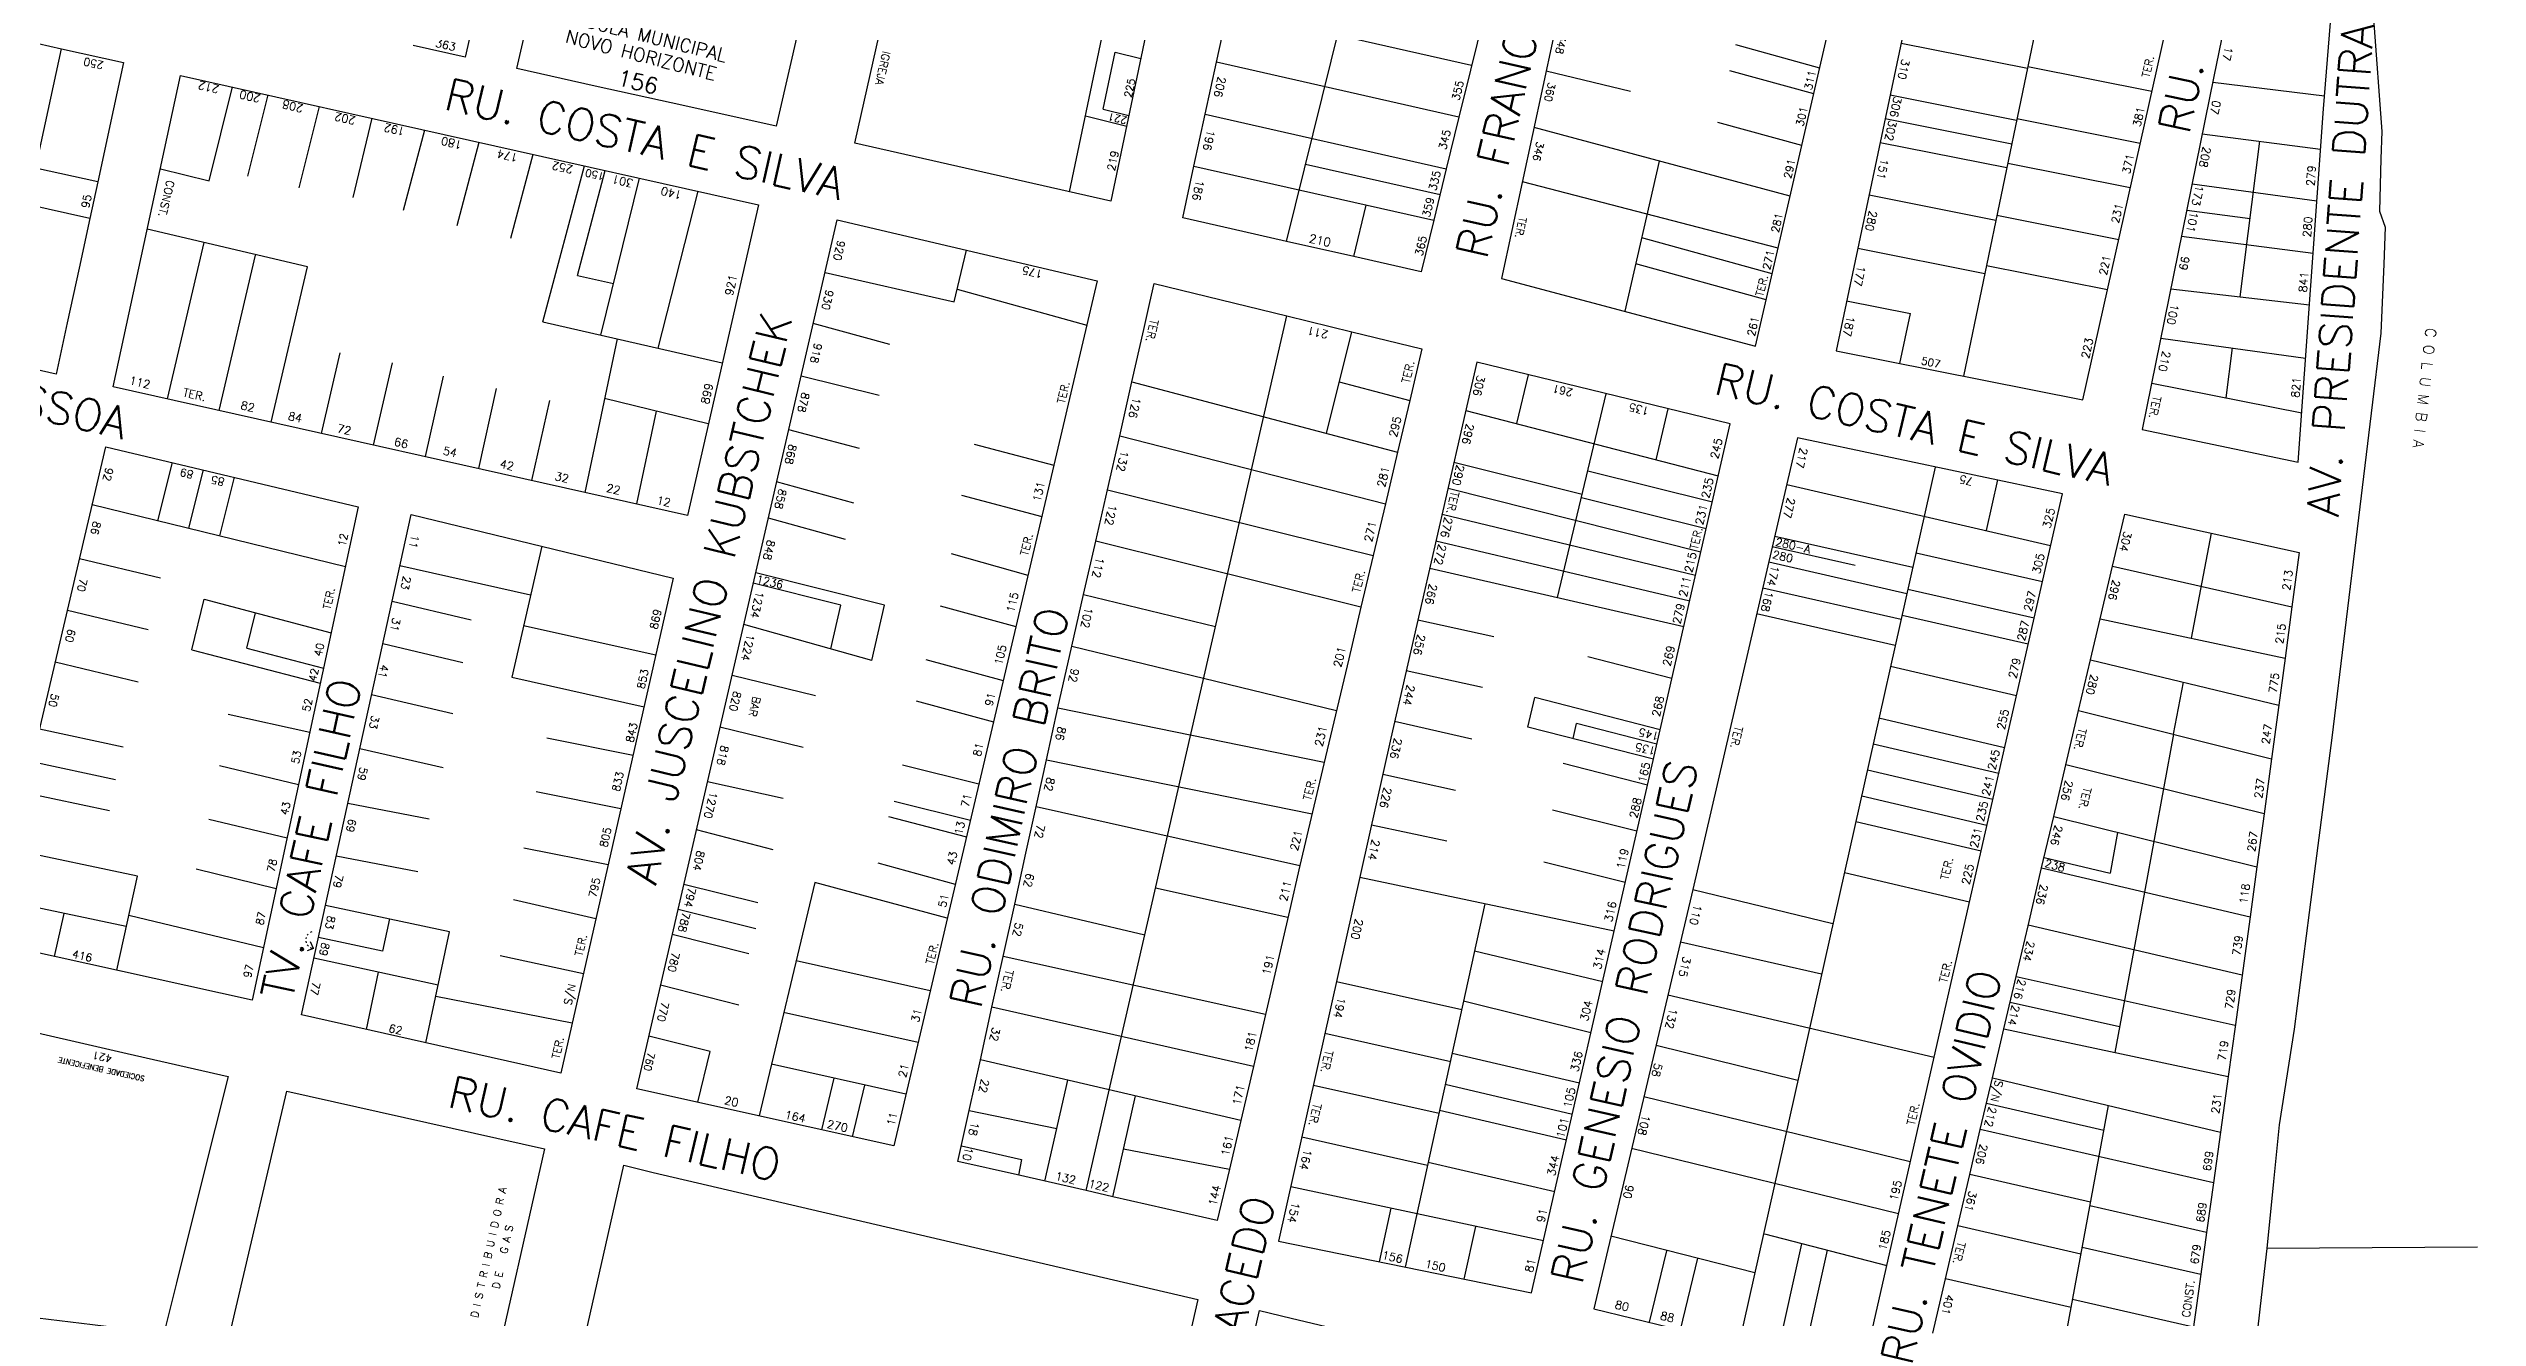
# Model space of a CAD drawing. Extents: x 714896 to 749292, y 8417558 to 8447149.
# Drawn here: x 739059.1 to 739516.3, y 8428585 to 8428824 of the extents above; entities that cross this region are included whole.
import ezdxf

# ---------------------------------------------------------------- set-up
doc = ezdxf.new("R2010")
doc.units = 0
doc.header["$MEASUREMENT"] = 0
doc.linetypes.add('ACAD_ISO03W100', pattern=[30, 12, -18])
for name, color, linetype in [('LOTE', 7, 'CONTINUOUS'), ('NUM-PORTA', 7, 'CONTINUOUS'), ('QUADRA', 6, 'CONTINUOUS'), ('TEXTO', 7, 'CONTINUOUS'), ('TEXTODERUA', 3, 'CONTINUOUS')]:
    doc.layers.add(name, color=color, linetype=linetype)
doc.styles.add('ROMANS', font='ROMANS.SHX', dxfattribs={"height": 1.5})

msp = doc.modelspace()

# ---------------------------------------------------------------- linework, layer by layer
at = {"layer": 'LOTE', "color": 7}
for p, q in [((739441.15, 8428866.68, 524.06), (739419.53, 8428762.26, 524.74)), ((739326.9, 8428820.78), (739281.02, 8428831.16)), ((739251.24, 8428796.98), (739257.31, 8428825.99, 526.75)), ((739257.56, 8428812.55, 327.79), (739259.81, 8428823.31, 523.26)), ((739259.81, 8428823.31, 523.49), (739264.67, 8428822.11, 523.86)), ((739324.53, 8428811.06), (739278.9, 8428821.39)), ((739392.46, 8428820.31, 520.95), (739376.65, 8428824.65, 521.69)), ((739089.28, 8428799.06, 0.51), (739093.67, 8428816.74)), ((739340.99, 8428819.8, 522.22), (739356.82, 8428815.98, 521.98)), ((739391.33, 8428815.44, 520.95), (739375.53, 8428819.78, 521.69)), ((739466.46, 8428817.67, 526.24), (739487.47, 8428815.06, 521.74)), ((739096.55, 8428799.92, 523.98), (739100.36, 8428815.24, 523.54)), ((739106.23, 8428797.75, 523.98), (739110.04, 8428813.07, 523.54)), ((739257.56, 8428812.55, 523.49), (739262.41, 8428811.34, 523.86)), ((739276.79, 8428811.62), (739322.16, 8428801.35)), ((739116.36, 8428795.95, 524.05), (739119.95, 8428810.85, 523.54)), ((739125.84, 8428793.56, 524.13), (739129.86, 8428808.64, 523.54)), ((739254.23, 8428811.31, 523.26), (739262, 8428809.39, 523.86)), ((739386.88, 8428796.16, 520.95), (739338.68, 8428809.09, 522.22)), ((739389.09, 8428805.7, 520.95), (739373.28, 8428810.04, 521.69)), ((739464.48, 8428807.91, 526.25), (739486.73, 8428805.02, 521.73)), ((739135.94, 8428790.63, 524.36), (739140.11, 8428806.34, 523.55)), ((739146.07, 8428788.25, 524.36), (739150.26, 8428804.07, 523.54)), ((739295.67, 8428802.21), (739320.98, 8428796.49)), ((739362.26, 8428802.76, 521.8), (739355.79, 8428774.5, 521.61)), ((739471.61, 8428777.23, 523.51), (739475.28, 8428806.51, 523.83)), ((739080.11, 8428801.33, 523.62), (739089.28, 8428799.06, 0.51)), ((739152.12, 8428772.49, 525.39), (739159.92, 8428801.9, 523.54)), ((739158.59, 8428781.27, 524.78), (739163.83, 8428801.03, 523.54)), ((739162.99, 8428770.02, 525.85), (739170.31, 8428799.58, 523.54)), ((739274.67, 8428801.84), (739319.79, 8428791.63)), ((739384.64, 8428786.42, 520.95), (739336.49, 8428798.88, 522.22)), ((739462.58, 8428798.53, 526.25), (739486.04, 8428795.3, 521.71)), ((739181.28, 8428797.12, 523.53), (739173.72, 8428767.58, 525.56)), ((739461.56, 8428793.54, 526.25), (739473.46, 8428791.99, 524.07)), ((739107.79, 8428782.86, 524.15), (739077.64, 8428789.95, 523.62)), ((739460.57, 8428788.64, 526.25), (739485.33, 8428785.42, 521.7)), ((739081.42, 8428757.99, 524.09), (739088.32, 8428787.44, 524.15)), ((739091.18, 8428755.81, 524.09), (739098.03, 8428785.04, 524.15)), ((739229.53, 8428776.31, 524.83), (739231.83, 8428785.99, 522.91)), ((739383.51, 8428781.55, 520.95), (739358.97, 8428788.31, 521.8)), ((739100.94, 8428753.63, 524.09), (739107.79, 8428782.86, 524.15)), ((739158.59, 8428781.27, 525.62), (739165.39, 8428779.73, 526)), ((739205.22, 8428781.79, 525.75), (739229.53, 8428776.31, 524.83)), ((739382.38, 8428776.68, 520.95), (739357.84, 8428783.44, 521.8)), ((739230.1, 8428778.66, 524.55), (739254.47, 8428771.9, 527.96)), ((739458.57, 8428778.76, 526.26), (739484.64, 8428775.7, 521.69)), ((739152.12, 8428772.49, 525.39), (739185.87, 8428764.82, 527.24)), ((739217.43, 8428768.28, 525.43), (739203.01, 8428772.22, 525.75)), ((739254.37, 8428608.92, 523.86), (739292.15, 8428773.63, 524.73)), ((739299.6, 8428751.52, 527.52), (739304.36, 8428770.66, 527.41)), ((739113.86, 8428766.66, 524.26), (739110.38, 8428751.51, 524.09)), ((739166.06, 8428769.32, 526.67), (739159.99, 8428740.41, 524.07)), ((739456.68, 8428769.46, 526.26), (739483.92, 8428765.69, 521.68)), ((739468.96, 8428758.2, 521.67), (739470.14, 8428767.6, 521.77)), ((739123.73, 8428764.81, 524.34), (739120.17, 8428749.32, 524.08)), ((739133.32, 8428762.3, 524.43), (739129.97, 8428747.13, 524.08)), ((739215.4, 8428758.65, 525.73), (739200.72, 8428762.28, 525.75)), ((739262.98, 8428761.2, 523.83), (739312.99, 8428747.98, 527.41)), ((739302.01, 8428761.22, 526.46), (739315.28, 8428757.71, 527.41)), ((739335.45, 8428753.36, 124.96), (739337.64, 8428762.53)), ((739143.32, 8428759.94, 524.56), (739140, 8428744.88, 524.08)), ((739153.32, 8428757.7, 524.55), (739149.99, 8428742.64, 524.07)), ((739183.23, 8428753.28, 527.22), (739163.71, 8428758.1, 524.08)), ((739343.12, 8428720.61, 522.84), (739352.27, 8428758.96)), ((739454.96, 8428760.96, 526.26), (739483.19, 8428755.39, 521.67)), ((739173.42, 8428755.7, 525.64), (739169.74, 8428738.22, 524.07)), ((739211.72, 8428748.67, 525.91), (739198.38, 8428752.16, 525.75)), ((739325.84, 8428755.81, 523), (739373.36, 8428743.53)), ((739361.65, 8428746.55, 130.39), (739363.93, 8428756.12)), ((739233.28, 8428749.48, 526.45), (739248.27, 8428745.53, 527.96)), ((739260.68, 8428751.05, 523.84), (739310.69, 8428738.25, 527.41)), ((739079.64, 8428735.03, 524.38), (739082.35, 8428746.01, 524.2)), ((739085.48, 8428733.65, 524.38), (739088.19, 8428744.63, 524.2)), ((739091.31, 8428732.23, 523.94), (739094.03, 8428743.24, 524.2)), ((739323.61, 8428746.08, 523), (739347.76, 8428740.06, 522.85)), ((739348.82, 8428744.49, 522.66), (739372.25, 8428738.65, 522.52)), ((739414.19, 8428745.18, 520.35), (739377.21, 8428580.01, 523.03)), ((739425.95, 8428742.75, 520.35), (739423.81, 8428733.21, 520.51)), ((739210.64, 8428738.35, 526.15), (739196.09, 8428742.38, 525.75)), ((739230.89, 8428739.9, 526.63), (739246.01, 8428735.89, 527.96)), ((739258.38, 8428740.89, 523.84), (739308.39, 8428728.51, 527.41)), ((739322.5, 8428741.2, 523), (739370.08, 8428729.18, 522.52)), ((739347.61, 8428739.42, 522.66), (739371.08, 8428733.57, 522.52)), ((739386.26, 8428741.87, 523.03), (739435.93, 8428730.41)), ((739067.28, 8428738.11, 525.01), (739114.93, 8428726.45, 523.43)), ((739209.09, 8428731.52, 526.15), (739194.55, 8428735.55, 525.75)), ((739321.38, 8428736.33, 523), (739369.08, 8428724.8, 522.52)), ((739151.9, 8428730.26, 524.97), (739146.26, 8428705.58, 525.67)), ((739306.1, 8428718.78, 527.41), (739256.17, 8428731.19, 523.84)), ((739320.22, 8428731.26, 523), (739367.98, 8428719.97, 522.52)), ((739383.51, 8428730.23, 523.03), (739399.15, 8428726.7, 523.03)), ((739384, 8428732.17, 523.03), (739409.97, 8428726.31, 522.07)), ((739080.1, 8428724.26, 524.46), (739064.88, 8428727.91, 525.01)), ((739125.2, 8428726.62, 525.85), (739149.79, 8428721.13, 525.43)), ((739216.41, 8428719.14, 526.56), (739192.17, 8428725.25, 525.75)), ((739228.94, 8428728.87, 526.81), (739243.4, 8428724.8, 527.96)), ((739319.05, 8428726.14, 523), (739366.88, 8428715.15, 522.52)), ((739382.85, 8428727.31, 523.03), (739408.87, 8428721.39, 522.54)), ((739410.6, 8428729, 0.44), (739434.38, 8428723.59)), ((739447.6, 8428726.52, 520.34), (739481.35, 8428718.83, 525.34)), ((739086.01, 8428710.75, 523.43), (739088.36, 8428720.27, 523.66)), ((739088.36, 8428720.27, 524.48), (739112.25, 8428713.96, 523.43)), ((739208.2, 8428719.15, 526.3), (739191.69, 8428723.31, 525.75)), ((739253.9, 8428721.18, 523.84), (739278.74, 8428715.14, 525.62)), ((739381.72, 8428722.43, 523.03), (739407.77, 8428716.51, 522.54)), ((739409.04, 8428722.17, 0.44), (739432.82, 8428716.76)), ((739077.81, 8428714.52, 524.46), (739062.59, 8428718.16, 525.01)), ((739096.38, 8428711.04, 523.49), (739098.03, 8428717.71, 523.65)), ((739138.59, 8428716.32, 525.58), (739123.72, 8428719.86, 525.85)), ((739148.48, 8428715.33, 525.67), (739173.36, 8428709.8, 526.09)), ((739214, 8428708.76, 526.7), (739189.92, 8428715.51, 525.75)), ((739226.87, 8428719.01, 526.93), (739241.14, 8428715.17, 527.96)), ((739316.82, 8428716.41, 523), (739331.14, 8428713.28, 522.89)), ((739380.53, 8428717.58, 523.03), (739406.68, 8428711.62, 522.53)), ((739407.97, 8428717.29, 0.44), (739431.71, 8428711.89)), ((739445.26, 8428716.6, 520.34), (739480.05, 8428709.16, 525.33)), ((739086.01, 8428710.75, 523.43), (739110.2, 8428704.45, 523.43)), ((739096.38, 8428711.04, 523.49), (739110.81, 8428707.28, 523.43)), ((739137.05, 8428708.3, 525.66), (739121.97, 8428711.86, 525.85)), ((739251.7, 8428711.46, 523.85), (739301.5, 8428699.32, 527.41)), ((739075.92, 8428704.66, 524.52), (739060.3, 8428708.43, 525.01)), ((739224.16, 8428708.94, 527.01), (739238.75, 8428704.98, 527.96)), ((739314.63, 8428706.84, 523), (739329.01, 8428703.72, 522.88)), ((739364.64, 8428705.36, 522.52), (739348.78, 8428709.43, 522.75)), ((739405.81, 8428707.69, -1.2), (739429.49, 8428702.14)), ((739443.43, 8428708.84, 520.34), (739478.86, 8428700.34, 525.33)), ((739135.17, 8428698.69, 525.72), (739119.87, 8428702.27, 525.85)), ((739146.26, 8428705.58, 525.67), (739171.15, 8428700.05, 526.09)), ((739203.42, 8428702.1, 526.43), (739187.71, 8428705.93, 525.75)), ((739337.54, 8428696.19, 522.84), (739338.81, 8428701.76, 522.84)), ((739362.43, 8428695.71, 522.52), (739338.81, 8428701.76, 522.86)), ((739092.89, 8428698.67, 524.12), (739108.23, 8428695.25, 523.43)), ((739222.37, 8428701.13, 527.07), (739236.91, 8428697.17, 527.96)), ((739249.06, 8428699.82, 523.85), (739299.2, 8428689.58, 527.41)), ((739312.44, 8428697.29, 523), (739327, 8428693.97, 522.88)), ((739403.61, 8428697.93, -1.2), (739427.27, 8428692.39)), ((739441.2, 8428699.34, 520.34), (739477.51, 8428690.25, 525.33)), ((739073.09, 8428692.4, 524.55), (739057.34, 8428695.8, 525.01)), ((739152.82, 8428694.18, 525.78), (739169.07, 8428690.91, 526.09)), ((739201.12, 8428692.37, 526.43), (739185.41, 8428696.19, 525.75)), ((739361.17, 8428690.17, 522.52), (739337.54, 8428696.19, 522.84)), ((739346.03, 8428694.03, 522.71), (739346.68, 8428696.87, 522.71)), ((739361.81, 8428693, 522.52), (739346.68, 8428696.87, 522.74)), ((739402.54, 8428693.05, -1.2), (739426.16, 8428687.51)), ((739071.65, 8428686.29, 524.55), (739055.9, 8428689.69, 525.01)), ((739091.21, 8428689, 524.13), (739106.1, 8428685.38, 523.43)), ((739133.36, 8428688.52, 525.76), (739117.65, 8428692.14, 525.85)), ((739219.79, 8428689.1, 527.17), (739234.17, 8428685.52, 527.96)), ((739246.91, 8428690.05, 523.85), (739296.91, 8428679.85, 527.41)), ((739360.05, 8428685.29, 522.52), (739344.19, 8428689.34, 522.75)), ((739401.43, 8428688.18, -1.2), (739425.04, 8428682.64)), ((739476.11, 8428679.9, 525.33), (739438.78, 8428689.09)), ((739070.55, 8428680.45, 524.59), (739054.53, 8428683.85, 525.01)), ((739150.81, 8428684.08, 525.82), (739166.8, 8428680.9, 526.09)), ((739197.33, 8428682.77, 526.54), (739183.09, 8428685.87, 525.75)), ((739310.21, 8428687.36, 523), (739323.87, 8428684.3, 522.89)), ((739089.21, 8428678.85, 524.17), (739103.95, 8428675.35, 523.43)), ((739130.71, 8428678.87, 525.79), (739115.39, 8428681.83, 525.85)), ((739217.16, 8428679.39, 527.23), (739231.82, 8428675.53, 527.96)), ((739218.2, 8428682.28, 527.17), (739232.58, 8428678.71, 527.96)), ((739244.96, 8428681.25, 523.84), (739294.61, 8428670.12, 527.41)), ((739358.06, 8428676.58, 522.52), (739342.18, 8428680.58, 522.74)), ((739400.36, 8428683.29, -1.24), (739423.93, 8428677.76)), ((739436.5, 8428679.35, 520.35), (739474.77, 8428669.91, 525.32)), ((739195.46, 8428673.08, 526.65), (739181, 8428676.84, 525.75)), ((739308.07, 8428677.78, 523), (739322.25, 8428674.8, 522.88)), ((739399.24, 8428678.42, -1.24), (739422.82, 8428672.89)), ((739075.78, 8428668.12, 524.52), (739052.02, 8428673.15, 525.01)), ((739128.57, 8428668.95, 525.81), (739113.21, 8428671.88, 525.85)), ((739148.5, 8428673.49, 525.85), (739164.41, 8428670.36, 526.09)), ((739215.15, 8428670.67, 527.31), (739229.73, 8428666.62, 527.96)), ((739355.86, 8428666.95, 522.52), (739340.55, 8428670.77, 522.74)), ((739434.23, 8428669.71, 520.35), (739473.5, 8428660.46, 525.32)), ((739434.69, 8428671.66, 520.35), (739447.13, 8428668.73, 521.92)), ((739071.91, 8428650.41, 525.01), (739075.78, 8428668.12, 524.52)), ((739086.82, 8428669.54, 524.26), (739101.9, 8428665.83, 523.43)), ((739192.54, 8428663.09, 526.75), (739178.63, 8428666.54, 525.75)), ((739203.3, 8428666.94, 527.03), (739192.83, 8428622.98, 529.39)), ((739228.23, 8428660.25, 527.96), (739203.3, 8428666.94, 527.03)), ((739267.45, 8428665.96, 525.63), (739292.31, 8428660.39, 527.41)), ((739305.87, 8428667.92, 523), (739353.77, 8428657.81, 522.52)), ((739368.57, 8428665.65, 523.03), (739394.95, 8428659.23, 523.36)), ((739397.1, 8428668.83, 523.37), (739420.64, 8428663.31, 524.65)), ((739073.67, 8428658.64, 524.67), (739049.79, 8428663.66, 525.01)), ((739060.19, 8428653, 525.01), (739061.96, 8428661.1, 524.79)), ((739074.15, 8428660.78, 524.62), (739099.52, 8428654.73, 523.43)), ((739134.5, 8428657.68, 525.81), (739111.18, 8428662.63, 525.85)), ((739146.57, 8428663.76, 525.87), (739162.1, 8428660.18, 526.09)), ((739192.18, 8428658.19, 526.86), (739177.54, 8428661.85, 525.75)), ((739240.92, 8428662.89, 523.84), (739265.42, 8428657.09, 525.18)), ((739329.42, 8428662.9, 522.95), (739314.42, 8428594.52, 522.97)), ((739121.94, 8428654.02, 525.83), (739109.86, 8428656.58, 525.85)), ((739123.23, 8428660.08, 525.82), (739121.94, 8428654.02, 525.83)), ((739130.08, 8428636.75, 525.85), (739134.5, 8428657.68, 525.84)), ((739190.89, 8428653.53, 526.95), (739176.46, 8428657.15, 525.75)), ((739431.71, 8428659), (739472, 8428649.57, 525.32)), ((739132.38, 8428647.64, 525.85), (739109, 8428652.68, 525.85)), ((739144.08, 8428653.21, 525.88), (739159.74, 8428649.82, 526.09)), ((739288.14, 8428642.09, 527.41), (739238.74, 8428653.02, 527.41)), ((739327.49, 8428654.1, 522.81), (739351.61, 8428648.33, 522.52)), ((739366.24, 8428655.75, 523.03), (739392.82, 8428649.72, 523.4)), ((739121.11, 8428650.07, 525.84), (739118.82, 8428639.28, 525.85)), ((739189.01, 8428643.84, 527.24), (739174.25, 8428647.58, 525.75)), ((739301.5, 8428648.32, 523), (739325.06, 8428643.04, 522.85)), ((739429.44, 8428649.27), (739470.68, 8428640.06, 1050.65)), ((739131.93, 8428645.52, 525.85), (739157.63, 8428640.51, 526.09)), ((739285.85, 8428632.28, 527.41), (739236.63, 8428643.45, 523.84)), ((739325.42, 8428644.68, 522.81), (739349.4, 8428638.68, 522.52)), ((739363.89, 8428645.8, 523.03), (739413.98, 8428634.06, 524.65)), ((739428.3, 8428644.4), (739448.91, 8428639.8, 524.98)), ((739183.57, 8428635.11, 527.6), (739172.04, 8428638.01, 525.75)), ((739299.33, 8428638.56, 523), (739322.99, 8428633.26, 522.85)), ((739427.12, 8428639.37, 520.35), (739469.34, 8428630.39, 525.33)), ((739181.29, 8428625.55, 529.39), (739183.57, 8428635.11, 527.6)), ((739283.49, 8428622.15, 527.41), (739234.45, 8428633.58, 523.83)), ((739323.26, 8428634.82, 522.81), (739347.23, 8428629.19, 522.52)), ((739361.65, 8428636.33, 523.03), (739388.33, 8428629.69, 523.42)), ((739206.85, 8428630.08, 528.87), (739204.53, 8428620.35, 529.39)), ((739212.67, 8428628.81, -0.52), (739210.35, 8428619.08)), ((739246.57, 8428610.7, 523.86), (739250.94, 8428629.74, 523.96)), ((739297.15, 8428628.8, 523), (739320.81, 8428623.5, 522.85)), ((739321.98, 8428628.96, 522.81), (739345.91, 8428623.34, 522.52)), ((739424.97, 8428630.17, 520.35), (739467.89, 8428619.9, 525.33)), ((739232.34, 8428624.01, 523.83), (739248.84, 8428620.6, 524.37)), ((739259.38, 8428607.77, 523.86), (739263.64, 8428626.78, 525.74)), ((739344.78, 8428618.44, 522.52), (739320.88, 8428623.99, 522.82)), ((739409.5, 8428614.33), (739359.35, 8428626.59, 523.03)), ((739445.94, 8428620.25, 522.86), (739423.83, 8428625.3, 520.35)), ((739435.98, 8428566.28, 523.63), (739446.8, 8428624.94, 522.65)), ((739466.57, 8428610.41, 525.34), (739422.69, 8428620.43, 520.35)), ((739230.88, 8428617.36, 527.41), (739242.21, 8428614.77, 527.41)), ((739242.21, 8428614.77, 527.41), (739241.61, 8428611.83, 523.83)), ((739261.4, 8428616.79, 524.75), (739281.34, 8428612.93, 527.41)), ((739294.98, 8428619.04, 523), (739318.64, 8428613.74, 522.85)), ((739407.29, 8428604.58), (739357.05, 8428616.86, 523.03)), ((739342.57, 8428608.69, 522.52), (739318.74, 8428614.22, 522.82)), ((739443.45, 8428606.77, 2.59), (739420.71, 8428611.96)), ((739340.44, 8428599.47, 522.52), (739292.88, 8428609.62, 523)), ((739311.73, 8428605.59, 522.97), (739309.52, 8428595.52, 522.97)), ((739465.27, 8428601.05, 525.34), (739443.32, 8428606.06, 522.84)), ((739327.65, 8428602.19, 0), (739325.48, 8428592.27)), ((739441.64, 8428596.95, 2.64), (739418.43, 8428602.26)), ((739380.22, 8428593.45, 523.35), (739353.14, 8428600.32, 523.03)), ((739363.6, 8428597.61, 523.21), (739360.33, 8428584.12, 523.03)), ((739382.05, 8428600.79, 523.12), (739405.08, 8428594.83, 524.36)), ((739384.51, 8428578.23, 523.03), (739389.09, 8428598.89, 523.76)), ((739389.37, 8428577.04, 523.03), (739393.95, 8428597.71, 523.76)), ((739464.18, 8428593.13, 525.34), (739441.87, 8428598.22, 522.8)), ((739516.27, 8428598.3), (739476.65, 8428598.02)), ((739369.43, 8428596.18, 523.21), (739366.16, 8428582.7, 523.03)), ((739439.79, 8428586.92, 2.69), (739416.11, 8428592.33)), ((739462.81, 8428583.22, 525.34), (739440.07, 8428588.41, 522.75))]:
    msp.add_line(p, q, dxfattribs=at)
at = {"layer": 'LOTE', "color": 7, "flags": 128}
for points in [[(739292.06, 8428787.65), (739308.91, 8428855.61)], [(739304.74, 8428784.79), (739307.11, 8428794.47)], [(739108.91, 8428654.5), (739107.76, 8428654.09)], [(739108.91, 8428654.5), (739108.37, 8428655.77)], [(739225.02, 8428646.55), (739199.78, 8428652.16)], [(739222.73, 8428636.82), (739197.4, 8428642.45)], [(739220.45, 8428627.08), (739195.11, 8428632.72)]]:
    msp.add_lwpolyline(points, dxfattribs=at)
at = {"layer": 'LOTE', "color": 7}
for points in [[(739066.83, 8428792), (738902.89, 8428828.71)], [(739055.12, 8428794.63), (739061.47, 8428823.95)], [(739068.31, 8428798.85), (739056.6, 8428801.47)]]:
    msp.add_lwpolyline(points, dxfattribs=at)
at = {"layer": 'LOTE', "color": 7, "linetype": 'CONTINUOUS', "flags": 128}
for points, elevation in [([(739407.78, 8428825.02), (739431.55, 8428820.3)], 523.77), ([(739431.61, 8428820.59), (739454.99, 8428815.94)], 523.77), ([(739405.71, 8428815.24), (739429.48, 8428810.52)], 523.77), ([(739404.77, 8428810.8), (739428.62, 8428806.06)], 523.77), ([(739429.58, 8428810.8), (739452.81, 8428806.18)], 523.77), ([(739403.82, 8428806.3), (739427.67, 8428801.56)], 523.77), ([(739427.84, 8428802.38), (739450.92, 8428797.79)], 522.06), ([(739401.74, 8428796.41), (739425.62, 8428791.67)], 523.77), ([(739425.81, 8428792.61), (739448.74, 8428788.05)], 522.06), ([(739399.62, 8428786.37), (739423.54, 8428781.62)], 523.77), ([(739423.85, 8428783.13), (739446.62, 8428778.6)], 522.06), ([(739397.53, 8428776.49), (739409.54, 8428774.1)], 523.77), ([(739407.55, 8428764.64), (739409.54, 8428774.1)], 524.74), ([(739466.13, 8428732.71), (739462.41, 8428712.93)], 525.33), ([(739460.86, 8428704.66), (739459.02, 8428694.88)], 525.33), ([(739459.07, 8428694.86), (739453.59, 8428665.15)], 525.33), ([(739448.54, 8428676.38), (739447.13, 8428668.73)], 525.33), ([(739453.59, 8428665.15), (739448.01, 8428634.93)], 525.33)]:
    msp.add_lwpolyline(points, dxfattribs=dict(at, elevation=elevation))
at = {"layer": 'LOTE', "color": 7, "elevation": 525.75, "flags": 128}
for points in [[(739206.29, 8428710.92), (739208.2, 8428719.15)], [(739214, 8428708.76), (739216.41, 8428719.14)]]:
    msp.add_lwpolyline(points, dxfattribs=at)
at = {"layer": 'LOTE', "color": 7, "linetype": 'ACAD_ISO03W100', "ltscale": 0.025, "flags": 128}
msp.add_lwpolyline([(739108.58, 8428657.63), (739108.25, 8428657.48), (739107.97, 8428657.27), (739107.78, 8428657.06), (739107.55, 8428656.64), (739107.46, 8428656.16), (739107.54, 8428655.6), (739107.75, 8428655.18), (739108.09, 8428654.82), (739108.32, 8428654.68), (739108.91, 8428654.5)], dxfattribs=at)
at = {"layer": 'QUADRA', "color": 6, "linetype": 'CONTINUOUS'}
msp.add_lwpolyline([(739210.82, 8428806.13), (739250.09, 8428980.93), (739294.38, 8428964.15), (739259.04, 8428795.21), (739210.82, 8428806.13)], close=True, dxfattribs=at)
at = {"layer": 'QUADRA', "color": 6}
for points in [[(739353.98, 8428880.19), (739332.57, 8428780.69), (739380.37, 8428767.94), (739403.49, 8428868.08), (739416.09, 8428923.89), (739366.64, 8428940.04), (739353.98, 8428880.19)], [(739466.67, 8428818.7), (739453.18, 8428752.22), (739482.52, 8428746.07), (739487.27, 8428812.6), (739493.92, 8428894.74), (739483.12, 8428898.66), (739474.13, 8428855.09), (739466.67, 8428818.7)], [(739083.91, 8428818.92), (739192.66, 8428794.57), (739179.3, 8428736.08), (739071.22, 8428760.28), (739083.91, 8428818.92)], [(739169.76, 8428628.09), (739207.47, 8428791.74), (739256.43, 8428780.23), (739218.16, 8428617.35), (739169.76, 8428628.09)], [(739311.71, 8428694.11), (739290.6, 8428599.38), (739338.21, 8428589.67), (739359.23, 8428681.69), (739375.59, 8428753.28), (739327.92, 8428764.9), (739311.71, 8428694.11)], [(739069.83, 8428748.98), (739117.35, 8428737.71), (739097.39, 8428644.79), (739047.92, 8428655.7), (739069.83, 8428748.98)], [(739368.57, 8428665.65), (739349.91, 8428586.66), (739400.43, 8428574.35), (739413.98, 8428634.06), (739438.15, 8428740.16), (739388.26, 8428750.65), (739368.57, 8428665.65)], [(739127.3, 8428736.21), (739176.65, 8428724.27), (739155.48, 8428631.04), (739106.66, 8428642.01), (739127.3, 8428736.21)], [(739032, 8428587.93), (739034.91, 8428600.34), (739039.35, 8428619.23), (739043.61, 8428637.35), (739044.58, 8428641.47), (739064.07, 8428637), (739073.82, 8428634.77), (739092.84, 8428630.41), (739087.99, 8428610.96), (739083.15, 8428591.55), (739080.78, 8428582.02), (739067.34, 8428583.65), (739048.65, 8428585.91), (739032, 8428587.93)], [(739103.88, 8428627.68), (739152.38, 8428616.76), (739142.32, 8428572.11), (739093.45, 8428582.93), (739103.88, 8428627.68)], [(739172.89, 8428612.35), (739275.41, 8428588.39), (739261.04, 8428525.61), (739249.04, 8428472.93), (739188.97, 8428504.8), (739148.24, 8428526.13), (739156.45, 8428565.4), (739167.32, 8428613.71), (739172.89, 8428612.35)], [(739292.95, 8428584.89), (739335.87, 8428574.66), (739324.67, 8428526.41), (739275.82, 8428537.71), (739287.02, 8428586.32), (739292.95, 8428584.89)]]:
    msp.add_lwpolyline(points, close=True, dxfattribs=at)
for points, elevation in [([(739413.37, 8428851.53), (739395.54, 8428767.03), (739441.97, 8428757.81), (739457.53, 8428827.28), (739473.91, 8428901.93), (739427.72, 8428918.9), (739413.37, 8428851.53)], 523.77), ([(739281.34, 8428612.93), (739279.03, 8428603.28), (739269.37, 8428605.49), (739259.38, 8428607.77), (739254.37, 8428608.92), (739241.45, 8428611.87), (739230.23, 8428614.43), (739232.34, 8428624.01), (739234.45, 8428633.58), (739236.63, 8428643.45), (739238.74, 8428653.02), (739240.92, 8428662.89), (739243.03, 8428672.46), (739245.27, 8428682.62), (739246.91, 8428690.05), (739249.06, 8428699.82), (739251.7, 8428711.46), (739253.9, 8428721.18), (739256.17, 8428731.19), (739258.38, 8428740.89), (739260.68, 8428751.05), (739262.98, 8428761.2), (739265.23, 8428771.09), (739266.38, 8428776.17), (739267.18, 8428779.71), (739292.15, 8428773.63), (739304.36, 8428770.66), (739317.58, 8428767.44), (739315.28, 8428757.71), (739312.99, 8428747.98), (739310.69, 8428738.25), (739308.39, 8428728.51), (739306.1, 8428718.78), (739303.8, 8428709.05), (739299.13, 8428689.26), (739294.61, 8428670.12), (739292.65, 8428661.63), (739288.14, 8428642.09), (739285.85, 8428632.28), (739283.49, 8428622.15), (739281.34, 8428612.93)], 527.41)]:
    msp.add_lwpolyline(points, close=True, dxfattribs=dict(at, elevation=elevation))
at = {"layer": 'QUADRA', "elevation": 523.62}
for points in [[(739140.19, 8428834.28), (739137.47, 8428822.36), (739137.47, 8428822.36), (739127.7, 8428824.53)], [(739201.6, 8428833.71), (739198.78, 8428821.35), (739196.04, 8428809.34), (739196.04, 8428809.34), (739178.84, 8428813.16), (739161.93, 8428816.92), (739147.23, 8428820.19), (739151.3, 8428838)]]:
    msp.add_lwpolyline(points, dxfattribs=at)
at = {"layer": 'QUADRA', "color": 6, "linetype": 'CONTINUOUS'}
for points in [[(739329.2, 8428830.09), (739326.69, 8428819.91), (739324.53, 8428811.06), (739322.16, 8428801.35), (739319.79, 8428791.63), (739319.79, 8428791.63), (739317.42, 8428781.92), (739304.74, 8428784.79), (739292.06, 8428787.65), (739281.66, 8428790.01), (739272.55, 8428792.07), (739274.67, 8428801.84), (739276.79, 8428811.62), (739278.9, 8428821.39), (739281.02, 8428831.16)], [(739413.72, 8428582.1), (739416.11, 8428592.33), (739418.43, 8428602.26), (739420.71, 8428611.96), (739422.69, 8428620.43), (739424.97, 8428630.17), (739427.12, 8428639.37), (739429.44, 8428649.27), (739431.67, 8428658.79), (739434.23, 8428669.71), (739436.5, 8428679.35), (739438.78, 8428689.09), (739441.2, 8428699.34), (739443.43, 8428708.84), (739445.26, 8428716.6), (739447.6, 8428726.52), (739449.88, 8428736.3), (739465.03, 8428732.96), (739482.73, 8428729.06), (739482.73, 8428729.06), (739481.35, 8428718.83), (739480.05, 8428709.16), (739478.86, 8428700.34), (739477.51, 8428690.25), (739476.11, 8428679.9), (739474.77, 8428669.91), (739473.5, 8428660.46), (739472.11, 8428650.34), (739470.7, 8428640.21), (739469.34, 8428630.39), (739467.89, 8428619.9), (739466.57, 8428610.41), (739465.27, 8428601.05), (739463.81, 8428590.42), (739462.58, 8428581.52)]]:
    msp.add_lwpolyline(points, dxfattribs=at)
at = {"layer": 'QUADRA'}
for points in [[(739052.69, 8428825.91), (739061.47, 8428823.95), (739073.18, 8428821.33), (739071.29, 8428812.62), (739068.31, 8428798.85), (739066.83, 8428792), (739064.8, 8428782.63), (739062.58, 8428772.35), (739060.49, 8428762.68), (739050.82, 8428764.85)], [(739496.72, 8428829.55), (739498.26, 8428808.35), (739498.11, 8428803.22), (739497.81, 8428793.34), (739498.93, 8428790.34), (739498.64, 8428783.36), (739498.1, 8428770.41), (739496.27, 8428755.31), (739493.89, 8428735.62), (739491.33, 8428714.4), (739488.84, 8428694.17), (739486.24, 8428673.92), (739484.62, 8428661.28), (739481.74, 8428639.32), (739478.94, 8428621.32), (739477.89, 8428610.67), (739476.65, 8428598.02), (739475.4, 8428587.15), (739473.48, 8428570.42)]]:
    msp.add_lwpolyline(points, dxfattribs=at)

# ---------------------------------------------------------------- texts
at = {"layer": 'NUM-PORTA', "color": 7, "style": 'ROMANS'}
for s, height, rotation, p in [('363', 1.5, 347.2318, (739131.74, 8428824.34)), ('348', 1.422, 257.902, (739343.43, 8428826.7)), ('250', 1.48, 167.8858, (739069.52, 8428821.49)), ('310', 1.515, 257.9484, (739407.93, 8428822.13, 523.77)), ('17', 1.526, 258.2836, (739468.74, 8428824.42)), ('212', 1.538, 166.9501, (739091.27, 8428817)), ('200', 1.538, 166.9501, (739099.05, 8428815.26)), ('156', 3, 346.3954, (739165.89, 8428817.14)), ('225', 1.4, 78.108, (739262.89, 8428814.65, -523.86)), ('206', 1.521, 257.6387, (739279.23, 8428818.81)), ('355', 1.458, 76.2901, (739324.59, 8428814.08)), ('360', 1.421, 257.896, (739341.36, 8428817.7)), ('311', 1.448, 77.0673, (739390.95, 8428816.05)), ('208', 1.54, 167.0141, (739107.11, 8428813.4)), ('202', 1.541, 167.0261, (739116.95, 8428811.11)), ('221', 1.4, 166.4778, (739262.18, 8428811.06, -523.86)), ('301', 1.448, 77.0673, (739389.37, 8428809.21)), ('306', 1.515, 257.9484, (739406.43, 8428815.02, 523.77)), ('381', 1.456, 77.4966, (739452.82, 8428809.14, 522.12)), ('07', 1.526, 258.3257, (739466.47, 8428814.33)), ('192', 1.541, 167.0383, (739126.24, 8428809.05)), ('180', 1.541, 167.0301, (739137, 8428806.52)), ('196', 1.521, 257.6387, (739277.16, 8428808.78)), ('345', 1.461, 76.2968, (739322.13, 8428804.83)), ('302', 1.515, 257.9484, (739405.49, 8428810.58, 523.77)), ('174', 1.541, 167.034, (739147.53, 8428804.1)), ('252', 1.541, 167.0285, (739157.89, 8428801.88)), ('219', 1.492, 78.108, (739259.76, 8428800.82, -523.86)), ('346', 1.422, 257.8429, (739339.18, 8428806.54)), ('291', 1.448, 77.0444, (739387.06, 8428799.36)), ('151', 1.515, 257.9484, (739403.96, 8428803.32, 523.77)), ('371', 1.456, 77.4966, (739450.83, 8428800.28, 522.12)), ('208', 1.526, 258.3383, (739464.64, 8428805.59)), ('150', 1.4, 167.0285, (739163.78, 8428800.51)), ('301', 1.541, 167.0285, (739169.23, 8428799.29)), ('140', 1.542, 166.9892, (739178.39, 8428797.09)), ('186', 1.521, 257.6387, (739275.12, 8428799.34)), ('335', 1.461, 76.2968, (739320.25, 8428797.11)), ('173', 1.526, 258.3291, (739463.25, 8428798.36, -526.25)), ('279', 1.512, 85.672, (739485.57, 8428798.03)), ('95', 1.48, 77.8858, (739066.64, 8428793.84)), ('359', 1.461, 76.2968, (739319.03, 8428792.11)), ('280', 1.515, 257.9578, (739401.82, 8428793.57, 523.78)), ('231', 1.456, 77.4966, (739448.75, 8428790.97, 522.12)), ('210', 1.601, 347.0885, (739296.2, 8428787.53)), ('365', 1.474, 76.4118, (739317.66, 8428784.81)), ('281', 1.448, 77.0444, (739384.71, 8428789.19)), ('101', 1.526, 258.3291, (739462.24, 8428793.37, -526.25)), ('280', 1.512, 85.672, (739484.89, 8428788.41)), ('920', 1.484, 256.8276, (739207.59, 8428787.96)), ('271', 1.448, 77.0444, (739383.1, 8428782.21)), ('221', 1.456, 77.5058, (739446.44, 8428781.21, 522.16)), ('99', 1.526, 258.32, (739460.61, 8428784.96)), ('921', 1.54, 77.7971, (739187.83, 8428777.35)), ('175', 1.5, 166.7224, (739246.29, 8428782.17)), ('177', 1.513, 257.9572, (739399.62, 8428783.22, 523.79)), ('841', 1.512, 85.672, (739484.14, 8428778.02)), ('930', 1.48, 256.9476, (739205.41, 8428778.65)), ('100', 1.526, 258.3441, (739458.57, 8428775.98)), ('211', 1.526, 167.4654, (739300.05, 8428770.81, -527.41)), ('261', 1.448, 77.0444, (739380.2, 8428769.7)), ('187', 1.507, 257.9442, (739397.6, 8428773.74, 523.85)), ('918', 1.48, 256.9638, (739203.24, 8428768.61)), ('507', 1.402, 348.7318, (739411.48, 8428764.54, 524.66)), ('223', 1.5, 77.5058, (739443.13, 8428765.51, 522.16)), ('210', 1.525, 258.3002, (739457.01, 8428767.15)), ('306', 1.526, 257.258, (739328, 8428762.58)), ('821', 1.512, 85.672, (739482.73, 8428758.18)), ('82', 1.543, 347.2199, (739095.09, 8428756.11)), ('899', 1.54, 77.7739, (739183.33, 8428756.9)), ('878', 1.479, 256.9802, (739200.87, 8428759.35)), ('126', 1.526, 257.4654, (739263.18, 8428758.4)), ('84', 1.543, 347.2199, (739104.02, 8428754.11)), ('72', 1.543, 347.2229, (739113.25, 8428751.76)), ('296', 1.526, 257.258, (739325.93, 8428753.46)), ('66', 1.543, 347.2232, (739123.97, 8428749.25)), ('54', 1.543, 347.223, (739133.17, 8428747.56)), ('868', 1.479, 256.9812, (739198.47, 8428749.57)), ('132', 1.526, 257.4654, (739260.9, 8428748.35)), ('245', 1.514, 77.0246, (739373.32, 8428746.61)), ('217', 1.506, 256.8573, (739388.77, 8428748.94)), ('92', 1.472, 256.779, (739069.82, 8428745.17)), ('89', 1.472, 166.779, (739086.43, 8428744.39)), ('85', 1.472, 166.779, (739092.29, 8428743)), ('42', 1.543, 347.2187, (739143.89, 8428745.08, -524.07)), ('32', 1.543, 347.2187, (739154.23, 8428742.76, -524.07)), ('290', 1.528, 257.2974, (739324.11, 8428745.72)), ('235', 1.514, 77.0246, (739371.62, 8428739.17)), ('75', 1.506, 166.6074, (739421.47, 8428743.1)), ('22', 1.543, 347.2187, (739163.92, 8428740.55)), ('12', 1.543, 347.1859, (739173.4, 8428738.24)), ('858', 1.479, 256.9812, (739196.54, 8428741.17)), ('131', 1.49, 76.7224, (739245.73, 8428738.52)), ('277', 1.505, 256.8358, (739386.41, 8428739.52)), ('86', 1.466, 256.8054, (739067.49, 8428735.08)), ('122', 1.525, 257.462, (739258.68, 8428738.21)), ('276', 1.528, 257.2974, (739321.89, 8428735.89)), ('231', 1.514, 77.0246, (739370.48, 8428734.17)), ('325', 1.506, 76.6074, (739435.87, 8428733.5)), ('12', 1.447, 77.7615, (739114.9, 8428730.09)), ('11', 1.482, 257.8033, (739127.4, 8428732.53)), ('848', 1.479, 256.9794, (739194.38, 8428731.55)), ('272', 1.528, 257.2974, (739320.71, 8428730.76)), ('280', 1.505, 346.9609, (739383.46, 8428728.04)), ('280-A', 1.505, 346.9609, (739384.01, 8428730.41)), ('304', 1.495, 256.8878, (739449.74, 8428733.19)), ('23', 1.476, 257.7184, (739125.86, 8428724.73)), ('1236', 1.479, 346.356, (739192.19, 8428723.43)), ('112', 1.525, 257.4615, (739256.31, 8428728.32)), ('215', 1.514, 77.0246, (739368.43, 8428725.17)), ('174', 1.505, 256.8312, (739383.39, 8428726.75, 0.01)), ('305', 1.506, 76.6074, (739433.92, 8428724.94)), ('213', 1.488, 82.284, (739481, 8428721.88)), ('70', 1.466, 256.8054, (739064.96, 8428724.33)), ('1234', 1.48, 256.9753, (739192.27, 8428721.86)), ('115', 1.49, 76.7245, (739240.79, 8428717.67)), ('266', 1.528, 257.2974, (739319, 8428723.29)), ('211', 1.514, 77.0246, (739367.38, 8428720.61)), ('168', 1.505, 256.8312, (739382.26, 8428721.88, 0.01)), ('297', 1.506, 76.6074, (739432.31, 8428717.87)), ('296', 1.495, 256.8878, (739447.6, 8428724.05)), ('31', 1.474, 257.6837, (739123.87, 8428716.9)), ('102', 1.525, 257.4615, (739254.17, 8428718.87)), ('279', 1.514, 77.0246, (739366.21, 8428715.5)), ('287', 1.506, 76.6074, (739431.04, 8428712.3)), ('215', 1.487, 82.1636, (739479.69, 8428711.81)), ('60', 1.466, 256.8054, (739062.72, 8428714.79)), ('40', 1.443, 77.8333, (739110.44, 8428709.43)), ('1224', 1.479, 256.9802, (739190.53, 8428713.81)), ('105', 1.49, 76.7278, (739238.52, 8428707.76)), ('201', 1.521, 76.7858, (739302.36, 8428707.35)), ('256', 1.528, 257.2997, (739316.76, 8428713.78)), ('269', 1.514, 77.0246, (739364.34, 8428707.56)), ('42', 1.443, 77.8333, (739109.39, 8428704.69)), ('41', 1.5, 257.6837, (739121.6, 8428708.12)), ('853', 1.459, 77.28, (739171.21, 8428703.28)), ('92', 1.525, 257.4615, (739251.57, 8428707.37)), ('279', 1.506, 76.6074, (739429.43, 8428705.26)), ('775', 1.487, 82.1636, (739478.44, 8428702.53)), ('50', 1.464, 256.8131, (739059.61, 8428702.6)), ('820', 1.479, 256.9786, (739188.02, 8428703.08, -525.75)), ('91', 1.49, 76.7278, (739236.71, 8428700.04)), ('244', 1.528, 257.3019, (739314.8, 8428704.31)), ('268', 1.514, 77.0365, (739362.32, 8428698.07)), ('280', 1.495, 255.6251, (739443.49, 8428706.24)), ('52', 1.442, 77.843, (739108.22, 8428699)), ('33', 1.473, 257.678, (739119.89, 8428698.5)), ('255', 1.506, 76.6074, (739427.23, 8428695.6)), ('843', 1.459, 77.28, (739169.12, 8428693.19)), ('818', 1.479, 256.9786, (739185.67, 8428692.87, -525.75)), ('81', 1.49, 76.7278, (739234.48, 8428690.57)), ('86', 1.525, 257.4615, (739249.11, 8428696.41)), ('231', 1.521, 76.7858, (739298.84, 8428692.43)), ('236', 1.528, 257.3019, (739312.38, 8428694.26)), ('135', 1.514, 167.0436, (739361.71, 8428692.4)), ('145', 1.514, 167.0436, (739362.35, 8428695.17)), ('247', 1.487, 82.1235, (739477.1, 8428692.91)), ('53', 1.442, 77.8499, (739106.13, 8428689.19)), ('59', 1.473, 257.6828, (739117.69, 8428688.77)), ('165', 1.514, 77.0413, (739359.7, 8428685.61)), ('245', 1.506, 76.6074, (739425.5, 8428688.01)), ('833', 1.459, 77.28, (739166.52, 8428683.97)), ('1270', 1.479, 256.975, (739183.54, 8428684.12)), ('82', 1.525, 257.4615, (739247, 8428686.87)), ('226', 1.528, 257.3048, (739310.43, 8428684.98)), ('241', 1.506, 76.6074, (739424.39, 8428683.14)), ('256', 1.495, 256.8878, (739438.71, 8428686.29)), ('237', 1.487, 82.114, (739475.73, 8428682.69)), ('43', 1.443, 77.8562, (739104.09, 8428679.55)), ('71', 1.49, 76.7278, (739232.24, 8428681)), ('288', 1.514, 77.0413, (739358.08, 8428678.93)), ('235', 1.506, 76.6074, (739423.29, 8428678.29)), ('69', 1.473, 257.6828, (739115.56, 8428679.04)), ('805', 1.458, 77.2793, (739164.2, 8428673.48)), ('13', 1.49, 76.7189, (739230.99, 8428675.77)), ('72', 1.525, 257.4644, (739245.15, 8428678.01)), ('221', 1.521, 76.7858, (739294.2, 8428672.8)), ('214', 1.528, 257.3059, (739308.21, 8428675.17)), ('231', 1.506, 76.6074, (739422.15, 8428673.33)), ('246', 1.495, 256.8878, (739436.73, 8428677.85)), ('267', 1.487, 82.1069, (739474.4, 8428672.66)), ('78', 1.445, 77.8625, (739101.57, 8428668.79)), ('804', 1.48, 256.9613, (739181.13, 8428673.05)), ('43', 1.49, 76.7073, (739229.56, 8428670.1)), ('119', 1.515, 77.0394, (739355.66, 8428669.37)), ('238', 1.495, 345.3379, (739434.69, 8428669.92)), ('79', 1.473, 257.728, (739113.1, 8428668.56)), ('795', 1.458, 77.2841, (739162.11, 8428664.01)), ('794', 1.48, 256.9549, (739179.51, 8428666.15)), ('62', 1.525, 257.4644, (739243.12, 8428668.81)), ('211', 1.521, 76.7936, (739292.17, 8428663.28)), ('236', 1.495, 256.8878, (739434.01, 8428666.71)), ('118', 1.487, 82.1134, (739472.92, 8428662.84)), ('87', 1.447, 77.8808, (739099.44, 8428658.82)), ('83', 1.473, 257.728, (739111.62, 8428660.78)), ('788', 1.48, 256.9491, (739178.4, 8428661.47)), ('51', 1.49, 76.7173, (739227.93, 8428662.11)), ('316', 1.515, 77.0399, (739353.35, 8428659.39)), ('110', 1.505, 256.6721, (739368.82, 8428662.9)), ('52', 1.525, 257.4662, (739241.06, 8428659.51)), ('200', 1.529, 257.3351, (739305.04, 8428660.22)), ('739', 1.487, 82.1134, (739471.6, 8428653.09)), ('416', 1.471, 346.9441, (739063.39, 8428652.83)), ('97', 1.465, 77.9814, (739097.13, 8428648.89)), ('89', 1.473, 257.728, (739110.52, 8428655.75)), ('780', 1.48, 256.9501, (739176.44, 8428653.97)), ('191', 1.521, 76.7936, (739288.96, 8428649.38)), ('314', 1.515, 77.0395, (739351.27, 8428650.48)), ('315', 1.505, 256.6636, (739366.77, 8428653.12)), ('234', 1.495, 256.8878, (739431.51, 8428656.05)), ('77', 1.475, 257.8234, (739108.78, 8428648.37)), ('S/N', 1.46, 77.3739, (739157.45, 8428643.74)), ('216', 1.495, 256.8878, (739429.83, 8428648.89)), ('770', 1.481, 256.9009, (739174.44, 8428644.62)), ('31', 1.49, 76.7173, (739222.85, 8428640.49, -527.96)), ('194', 1.529, 257.3351, (739301.75, 8428645.44)), ('304', 1.515, 77.0336, (739348.82, 8428640.72)), ('132', 1.505, 256.6651, (739364.23, 8428643.37, -523.03)), ('214', 1.495, 256.8878, (739428.68, 8428643.97)), ('729', 1.487, 82.1134, (739470.2, 8428642.98)), ('62', 1.5, 347.2293, (739122.96, 8428638.82)), ('32', 1.524, 257.4759, (739236.73, 8428639.77)), ('181', 1.521, 76.7936, (739285.61, 8428634.93)), ('421', 1.442, 167.8553, (739071.12, 8428634.41)), ('760', 1.383, 256.862, (739171.87, 8428635.07)), ('336', 1.515, 77.0449, (739346.99, 8428631.18)), ('21', 1.49, 76.7173, (739220.42, 8428630.12, -527.96)), ('22', 1.524, 257.4915, (739234.66, 8428630.06)), ('171', 1.521, 76.8011, (739283.36, 8428624.87)), ('58', 1.506, 256.6074, (739361.39, 8428633.04)), ('S/N', 1.495, 256.8878, (739425.54, 8428629.82, -520.35)), ('20', 1.534, 347.6332, (739186.15, 8428625.25)), ('164', 1.533, 347.7019, (739197.53, 8428622.53)), ('105', 1.515, 77.0449, (739345.64, 8428624.37)), ('212', 1.495, 256.8878, (739424.31, 8428624.85)), ('231', 1.486, 82.1078, (739467.63, 8428623.34)), ('270', 1.533, 347.7019, (739205.48, 8428620.76)), ('11', 1.49, 76.7173, (739218.28, 8428621.01, -527.96)), ('18', 1.523, 257.5387, (739232.76, 8428621.97)), ('101', 1.515, 77.0449, (739344.34, 8428618.69)), ('108', 1.506, 256.6074, (739359.09, 8428623.3)), ('10', 1.523, 257.5387, (739231.63, 8428617.26)), ('161', 1.521, 76.8226, (739281.22, 8428615.32)), ('164', 1.529, 257.3351, (739295.37, 8428616.83)), ('344', 1.515, 77.0477, (739342.61, 8428611.58, -522.52)), ('206', 1.495, 256.8878, (739422.65, 8428617.79)), ('699', 1.486, 82.1204, (739466.04, 8428612.51)), ('132', 1.514, 346.7571, (739248.45, 8428611)), ('122', 1.514, 346.7571, (739254.7, 8428609.57)), ('195', 1.506, 76.6074, (739407.05, 8428606.9)), ('144', 1.519, 77.0601, (739278.87, 8428605.95)), ('154', 1.53, 257.3681, (739293.12, 8428606.87)), ('90', 1.506, 256.6074, (739356.01, 8428610.12)), ('361', 1.495, 256.8878, (739420.59, 8428608.96)), ('689', 1.486, 82.1212, (739464.79, 8428602.84)), ('91', 1.515, 77.0477, (739340.61, 8428602.81, -522.52)), ('185', 1.506, 76.6074, (739404.93, 8428597.54)), ('156', 1.52, 347.0301, (739309.96, 8428596.12)), ('679', 1.486, 82.1212, (739463.7, 8428594.95)), ('150', 1.52, 347.0301, (739318.03, 8428594.47)), ('81', 1.52, 77.0301, (739338.42, 8428593.4)), ('80', 1.544, 346.592, (739353.78, 8428586.77)), ('401', 1.495, 256.9479, (739416.24, 8428589.47)), ('88', 1.547, 346.459, (739362.3, 8428584.71))]:
    msp.add_text(s, height=height, rotation=rotation, dxfattribs=at).set_placement(p)
at = {"layer": 'NUM-PORTA', "style": 'ROMANS'}
for s, height, rotation, p in [('112', 1.541, 347.1988, (739074.14, 8428760.79)), ('261', 1.485, 166.5153, (739346.1, 8428759.86)), ('135', 1.485, 166.5153, (739360.46, 8428756.36)), ('295', 1.522, 76.7877, (739312.83, 8428750.7)), ('281', 1.522, 76.7877, (739310.6, 8428741.26)), ('271', 1.522, 76.7877, (739308.17, 8428730.96)), ('869', 1.485, 77.8659, (739173.66, 8428714.51)), ('225', 1.523, 77.0354, (739420.63, 8428666.42)), ('719', 1.487, 82.115, (739468.86, 8428633.3))]:
    msp.add_text(s, height=height, rotation=rotation, dxfattribs=at).set_placement(p)
at = {"layer": 'TEXTO', "style": 'ROMANS'}
for s, height, rotation, p in [('ESCOLA MUNICIPAL', 2.5, 345.8, (739155.85, 8428829.12)), ('NOVO HORIZONTE', 2.5, 345.716, (739156.16, 8428825.13)), ('IGREJA', 1.473, 257.1942, (739216.1, 8428823.63)), ('CONST.', 1.487, 256.203, (739081.34, 8428799.3)), ('TER.', 1.423, 257.7504, (739335.91, 8428792.35)), ('TER.', 1.448, 75.9587, (739381.77, 8428777.16)), ('TER.', 1.529, 257.4829, (739266.5, 8428773.1)), ('C O L U M B I A', 2, 263.7148, (739506.57, 8428771.45)), ('TER.', 1.522, 76.7877, (739315.22, 8428760.82)), ('TER.', 1.541, 347.1988, (739084.23, 8428758.53)), ('TER.', 1.49, 76.7244, (739250.33, 8428757.01)), ('TER.', 1.524, 258.254, (739455.27, 8428758.67)), ('TER.', 1.527, 257.2851, (739323.1, 8428740.72, -1046)), ('TER.', 1.49, 76.7292, (739243.41, 8428728.36)), ('TER.', 1.513, 76.9677, (739369.45, 8428729.51)), ('TER.', 1.522, 76.7877, (739305.92, 8428721.41)), ('TER.', 1.444, 77.8062, (739112.11, 8428718.27)), ('TER.', 1.505, 256.8259, (739376.54, 8428696.49)), ('TER.', 1.496, 256.8871, (739441.24, 8428696.12)), ('TER.', 1.522, 76.7877, (739296.68, 8428682.28)), ('TER.', 1.496, 256.8871, (739442.15, 8428684.96)), ('TER.', 1.523, 77.0354, (739416.65, 8428667.29)), ('TER.', 1.459, 77.3155, (739159.54, 8428652.96)), ('TER.', 1.49, 76.7432, (739225.62, 8428651.41)), ('TER.', 1.523, 77.0354, (739416.42, 8428647.94)), ('TER.', 1.524, 257.4702, (739239.23, 8428650.61)), ('SOCIEDADE BENEFICENTE', 1, 167.4402, (739077.23, 8428630.45)), ('TER.', 1.468, 77.806, (739155.2, 8428633.63)), ('TER.', 1.528, 257.3059, (739299.41, 8428635.47)), ('TER.', 1.528, 257.3059, (739297.18, 8428625.45)), ('TER.', 1.523, 77.0354, (739410.31, 8428621.11)), ('D I S T R I B U I D O R A', 1.4, 77.5588, (739139.84, 8428584.84)), ('D E   G A S ', 1.4, 77.5588, (739143.89, 8428590.3)), ('TER.', 1.495, 256.9072, (739418.45, 8428599.37)), ('CONST.', 1.486, 82.2048, (739462.11, 8428584.96))]:
    msp.add_text(s, height=height, rotation=rotation, dxfattribs=at).set_placement(p)
at = {"layer": 'TEXTO', "color": 7, "style": 'ROMANS'}
for s, height, rotation, p in [('TER.', 1.456, 77.4839, (739454.52, 8428818.41, 522.09)), ('BAR', 1.479, 256.9786, (739191.67, 8428702.11, -525.75))]:
    msp.add_text(s, height=height, rotation=rotation, dxfattribs=at).set_placement(p)
at = {"layer": 'TEXTODERUA', "style": 'ROMANS'}
for s, rotation, p in [('RU. FRANCISCO DE MACEDO', 77.1523, (739329.77, 8428784.05)), ('RU. TENETE OVIDIO', 77.9231, (739461.99, 8428807.62)), ('AV. PRESIDENTE DUTRA', 85.8691, (739490.07, 8428735.65)), ('RU. COSTA E SILVA ', 347.0925, (739133.23, 8428812.58)), ('RU. EPITACIO PESSOA ', 346.6913, (738988.45, 8428770.39)), ('AV. JUSCELINO KUBSTCHEK ', 76.4961, (739173.37, 8428666.27)), ('RU. COSTA E SILVA ', 346.9096, (739372.29, 8428759)), ('RU. ODIMIRO BRITO', 77.4126, (739234.48, 8428642.91)), ('TV. CAFE FILHO', 77.6448, (739104.88, 8428644.52)), ('RU. GENESIO RODRIGUES ', 77.4126, (739347.68, 8428591)), ('RU. TENETE OVIDIO ', 77.0355, (739409.75, 8428575.75)), ('RU. CAFE FILHO', 347.1884, (739133.9, 8428624.72)), ('RU. FRANCISCO DE MACEDO', 76.5809, (739263.94, 8428497.75))]:
    msp.add_text(s, height=6, rotation=rotation, dxfattribs=at).set_placement(p)

doc.saveas('drawing.dxf')
